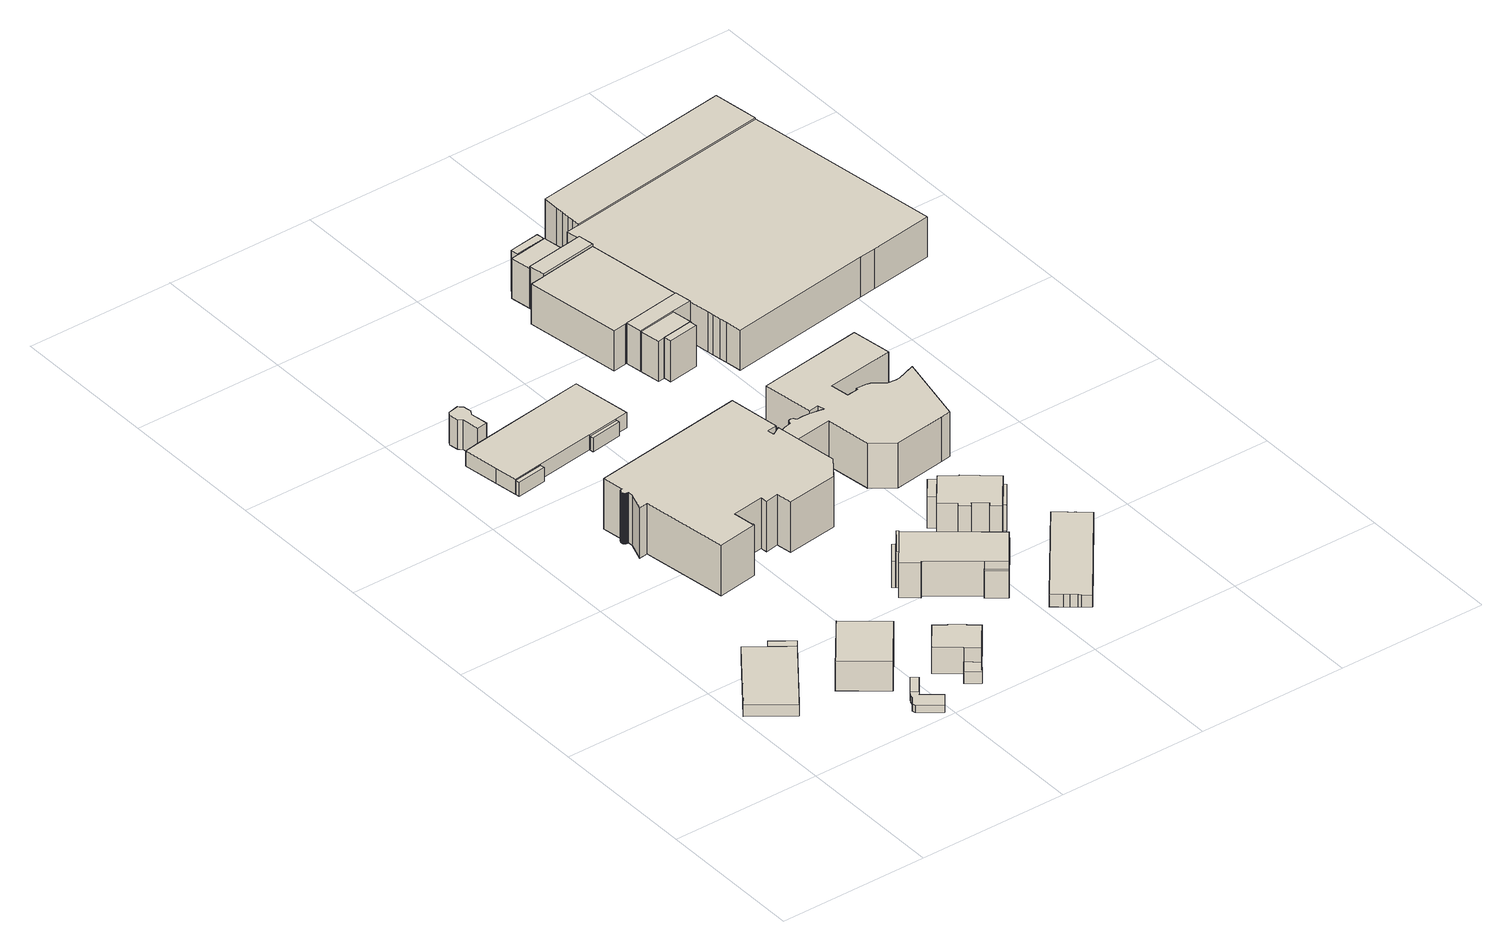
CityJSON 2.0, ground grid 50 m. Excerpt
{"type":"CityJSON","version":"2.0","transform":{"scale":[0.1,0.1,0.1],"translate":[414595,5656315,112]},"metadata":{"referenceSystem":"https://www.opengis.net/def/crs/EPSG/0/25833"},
"CityObjects":{
"building1":{"type":"Building","attributes":{"Dachtyp_tdc":"tdcPolyFlatRoof","Gemeindeschluessel":14612000,"Dachneigung":0,"QualitaetDacherkennung":38,"Geometrietyp2DReferenz":"3000","measuredHeight":4.08,"function":"31001_2000","roofType":"1000"},"geometry":[{"type":"Solid","lod":"1","boundaries":[[[[0,1,2,3,4]],[[5,6,7,8,9]],[[4,6,5,0]],[[3,7,6,4]],[[2,8,7,3]],[[1,9,8,2]],[[0,5,9,1]]]]}]},
"building2":{"type":"Building","attributes":{"Dachtyp_tdc":"tdcPolyFlatRoof","Gemeindeschluessel":14612000,"Dachneigung":7.32,"QualitaetDacherkennung":72,"Geometrietyp2DReferenz":"3000","measuredHeight":4.09,"function":"31001_2000","roofType":"2100"},"geometry":[{"type":"Solid","lod":"1","boundaries":[[[[10,11,12,13]],[[9,8,14,15]],[[13,8,9,10]],[[12,14,8,13]],[[11,15,14,12]],[[10,9,15,11]]]]}]},
"building3":{"type":"Building","attributes":{"Dachtyp_tdc":"tdcPolyFlatRoof","Gemeindeschluessel":14612000,"Dachneigung":0,"QualitaetDacherkennung":34,"Geometrietyp2DReferenz":"3000","measuredHeight":2.48,"function":"31001_9998","roofType":"1000"},"geometry":[{"type":"Solid","lod":"1","boundaries":[[[[16,17,18,19,20,21,22,23,24,25]],[[26,27,28,29,30,31,32,33,34,35]],[[25,27,26,16]],[[24,28,27,25]],[[23,29,28,24]],[[22,30,29,23]],[[21,31,30,22]],[[20,32,31,21]],[[19,33,32,20]],[[18,34,33,19]],[[17,35,34,18]],[[16,26,35,17]]]]}]},
"building4":{"type":"Building","attributes":{"Dachtyp_tdc":"tdcHipRoof","Gemeindeschluessel":14612000,"Dachneigung":10.01,"QualitaetDacherkennung":60,"Geometrietyp2DReferenz":"3000","measuredHeight":11.31,"function":"31001_9998","roofType":"3200"},"geometry":[{"type":"Solid","lod":"1","boundaries":[[[[36,37,38,39,40,41]],[[42,43,44,45,46,47]],[[41,43,42,36]],[[40,44,43,41]],[[39,45,44,40]],[[38,46,45,39]],[[37,47,46,38]],[[36,42,47,37]]]]}]},
"building5":{"type":"Building","attributes":{"Dachtyp_tdc":"tdcPolyFlatRoof","Gemeindeschluessel":14612000,"Dachneigung":5.05,"QualitaetDacherkennung":85,"Geometrietyp2DReferenz":"3000","measuredHeight":2.24,"function":"31001_9998","roofType":"2100"},"geometry":[{"type":"Solid","lod":"1","boundaries":[[[[48,49,50,51,52,53]],[[32,31,30,54,55,56]],[[53,31,32,48]],[[52,30,31,53]],[[51,54,30,52]],[[50,55,54,51]],[[49,56,55,50]],[[48,32,56,49]]]]}]},
"building6":{"type":"Building","attributes":{"Gemeindeschluessel":14612000,"Geometrietyp2DReferenz":"3000","function":"31001_9998","roofType":"9999"},"children":["building6-1","building6-2"]},
"building6-1":{"type":"BuildingPart","attributes":{"Dachtyp_tdc":"tdcPolyFlatRoof","Dachneigung":5.81,"QualitaetDacherkennung":53,"Geometrietyp2DReferenz":"3000","measuredHeight":4.27,"roofType":"2100"},"parents":["building6"],"geometry":[{"type":"Solid","lod":"1","boundaries":[[[[57,58,59,60]],[[61,62,63,64]],[[60,62,61,57]],[[59,63,62,60]],[[58,64,63,59]],[[57,61,64,58]]]]}]},
"building6-2":{"type":"BuildingPart","attributes":{"Dachtyp_tdc":"tdcGableRoof","Dachneigung":29.63,"QualitaetDacherkennung":57,"Geometrietyp2DReferenz":"3000","measuredHeight":10.83,"roofType":"3100"},"parents":["building6"],"geometry":[{"type":"Solid","lod":"1","boundaries":[[[[65,66,67,68,69,70,71,72,73,74,75]],[[76,77,78,79,80,81,82,83,84,64,63]],[[75,76,63,65]],[[74,77,76,75]],[[73,78,77,74]],[[72,79,78,73]],[[71,80,79,72]],[[70,81,80,71]],[[69,82,81,70]],[[68,83,82,69]],[[67,84,83,68]],[[66,64,84,67]],[[65,63,64,66]]]]}]},
"building7":{"type":"Building","attributes":{"name":"Sächsische Aufbaubank","Dachtyp_tdc":"tdcPolyFlatRoof","Gemeindeschluessel":14612000,"Dachneigung":0,"QualitaetDacherkennung":36,"Geometrietyp2DReferenz":"3000","measuredHeight":17.69,"function":"31001_3010","roofType":"1000"},"geometry":[{"type":"Solid","lod":"1","boundaries":[[[[85,86,87,88,89,90,91,92,93,94,95,96,97,98,99,100,101,102,103,104,105,106,107,108,109,110,111,112,113,114,115,116,117,118,119,120,121,122,123,124,125,126,127,128,129,130,131,132,133,134,135,136,137,138,139,140,141,142,143,144,145,146,147,148]],[[149,150,151,152,153,154,155,156,157,158,159,160,161,162,163,164,165,166,167,168,169,170,171,172,173,174,175,176,177,178,179,180,181,182,183,184,185,186,187,188,189,190,191,192,193,194,195,196,197,198,199,200,201,202,203,204,205,206,207,208,209,210,211,212]],[[148,150,149,85]],[[147,151,150,148]],[[146,152,151,147]],[[145,153,152,146]],[[144,154,153,145]],[[143,155,154,144]],[[142,156,155,143]],[[141,157,156,142]],[[140,158,157,141]],[[139,159,158,140]],[[138,160,159,139]],[[137,161,160,138]],[[136,162,161,137]],[[135,163,162,136]],[[134,164,163,135]],[[133,165,164,134]],[[132,166,165,133]],[[131,167,166,132]],[[130,168,167,131]],[[129,169,168,130]],[[128,170,169,129]],[[127,171,170,128]],[[126,172,171,127]],[[125,173,172,126]],[[124,174,173,125]],[[123,175,174,124]],[[122,176,175,123]],[[121,177,176,122]],[[120,178,177,121]],[[119,179,178,120]],[[118,180,179,119]],[[117,181,180,118]],[[116,182,181,117]],[[115,183,182,116]],[[114,184,183,115]],[[113,185,184,114]],[[112,186,185,113]],[[111,187,186,112]],[[110,188,187,111]],[[109,189,188,110]],[[108,190,189,109]],[[107,191,190,108]],[[106,192,191,107]],[[105,193,192,106]],[[104,194,193,105]],[[103,195,194,104]],[[102,196,195,103]],[[101,197,196,102]],[[100,198,197,101]],[[99,199,198,100]],[[98,200,199,99]],[[97,201,200,98]],[[96,202,201,97]],[[95,203,202,96]],[[94,204,203,95]],[[93,205,204,94]],[[92,206,205,93]],[[91,207,206,92]],[[90,208,207,91]],[[89,209,208,90]],[[88,210,209,89]],[[87,211,210,88]],[[86,212,211,87]],[[85,149,212,86]]]]}]},
"building8":{"type":"Building","attributes":{"Gemeindeschluessel":14612000,"Geometrietyp2DReferenz":"3000","function":"31001_2000","roofType":"9999"},"children":["building8-1","building8-2","building8-3","building8-4","building8-5"]},
"building8-1":{"type":"BuildingPart","attributes":{"Dachtyp_tdc":"tdcPolyFlatRoof","Dachneigung":0,"QualitaetDacherkennung":81,"Geometrietyp2DReferenz":"3000","measuredHeight":10.33,"roofType":"1000"},"parents":["building8"],"geometry":[{"type":"Solid","lod":"1","boundaries":[[[[213,214,215,216,217,218,219,220,221,222]],[[223,224,225,226,227,228,229,230,231,232]],[[222,224,223,213]],[[221,225,224,222]],[[220,226,225,221]],[[219,227,226,220]],[[218,228,227,219]],[[217,229,228,218]],[[216,230,229,217]],[[215,231,230,216]],[[214,232,231,215]],[[213,223,232,214]]]]}]},
"building8-2":{"type":"BuildingPart","attributes":{"Dachtyp_tdc":"tdcPolyFlatRoof","Dachneigung":14.52,"QualitaetDacherkennung":52,"Geometrietyp2DReferenz":"3000","measuredHeight":5.19,"roofType":"2100"},"parents":["building8"],"geometry":[{"type":"Solid","lod":"1","boundaries":[[[[233,234,235,236]],[[237,238,239,240]],[[236,238,237,233]],[[235,239,238,236]],[[234,240,239,235]],[[233,237,240,234]]]]}]},
"building8-3":{"type":"BuildingPart","attributes":{"Dachtyp_tdc":"tdcPolyFlatRoof","Dachneigung":0,"QualitaetDacherkennung":0,"Geometrietyp2DReferenz":"3000","measuredHeight":3.03,"roofType":"9999"},"parents":["building8"],"geometry":[{"type":"Solid","lod":"1","boundaries":[[[[241,242,243,244,245]],[[223,232,246,247,248]],[[245,232,223,241]],[[244,246,232,245]],[[243,247,246,244]],[[242,248,247,243]],[[241,223,248,242]]]]}]},
"building8-4":{"type":"BuildingPart","attributes":{"Dachtyp_tdc":"tdcGableRoof","Dachneigung":14.3,"QualitaetDacherkennung":92,"Geometrietyp2DReferenz":"3000","measuredHeight":6.93,"roofType":"3100"},"parents":["building8"],"geometry":[{"type":"Solid","lod":"1","boundaries":[[[[249,250,251,252,253,254,255,256,257,258,259]],[[247,260,261,262,263,264,239,238,265,266,248]],[[259,260,247,249]],[[258,261,260,259]],[[257,262,261,258]],[[256,263,262,257]],[[255,264,263,256]],[[254,239,264,255]],[[253,238,239,254]],[[252,265,238,253]],[[251,266,265,252]],[[250,248,266,251]],[[249,247,248,250]]]]}]},
"building8-5":{"type":"BuildingPart","attributes":{"Dachtyp_tdc":"tdcPolyFlatRoof","Dachneigung":14.04,"QualitaetDacherkennung":57,"Geometrietyp2DReferenz":"3000","measuredHeight":5.14,"roofType":"2100"},"parents":["building8"],"geometry":[{"type":"Solid","lod":"1","boundaries":[[[[267,268,269,270]],[[271,263,262,272]],[[270,263,271,267]],[[269,262,263,270]],[[268,272,262,269]],[[267,271,272,268]]]]}]},
"building9":{"type":"Building","attributes":{"Gemeindeschluessel":14612000,"Geometrietyp2DReferenz":"3000","function":"31001_9998","roofType":"9999"},"children":["building9-1","building9-2","building9-3","building9-4","building9-5","building9-6"]},
"building9-1":{"type":"BuildingPart","attributes":{"Dachtyp_tdc":"tdcPolyFlatRoof","Dachneigung":0,"QualitaetDacherkennung":23,"Geometrietyp2DReferenz":"3000","measuredHeight":9.24,"roofType":"1000"},"parents":["building9"],"geometry":[{"type":"Solid","lod":"1","boundaries":[[[[273,274,275,276]],[[277,278,279,280]],[[276,278,277,273]],[[275,279,278,276]],[[274,280,279,275]],[[273,277,280,274]]]]}]},
"building9-2":{"type":"BuildingPart","attributes":{"Dachtyp_tdc":"tdcPolyFlatRoof","Dachneigung":0,"QualitaetDacherkennung":32,"Geometrietyp2DReferenz":"3000","measuredHeight":12.51,"roofType":"1000"},"parents":["building9"],"geometry":[{"type":"Solid","lod":"1","boundaries":[[[[281,282,283,284,285]],[[286,287,288,289,290]],[[285,287,286,281]],[[284,288,287,285]],[[283,289,288,284]],[[282,290,289,283]],[[281,286,290,282]]]]}]},
"building9-3":{"type":"BuildingPart","attributes":{"Dachtyp_tdc":"tdcPolyFlatRoof","Dachneigung":2.99,"QualitaetDacherkennung":58,"Geometrietyp2DReferenz":"3000","measuredHeight":9.24,"roofType":"2100"},"parents":["building9"],"geometry":[{"type":"Solid","lod":"1","boundaries":[[[[291,292,293,294]],[[295,288,287,296]],[[294,288,295,291]],[[293,287,288,294]],[[292,296,287,293]],[[291,295,296,292]]]]}]},
"building9-4":{"type":"BuildingPart","attributes":{"Dachtyp_tdc":"tdcPolyFlatRoof","Dachneigung":0,"QualitaetDacherkennung":63,"Geometrietyp2DReferenz":"3000","measuredHeight":12.24,"roofType":"1000"},"parents":["building9"],"geometry":[{"type":"Solid","lod":"1","boundaries":[[[[297,298,299,300,301,302,303,304,305,306]],[[307,308,309,310,286,290,311,277,280,312]],[[306,308,307,297]],[[305,309,308,306]],[[304,310,309,305]],[[303,286,310,304]],[[302,290,286,303]],[[301,311,290,302]],[[300,277,311,301]],[[299,280,277,300]],[[298,312,280,299]],[[297,307,312,298]]]]}]},
"building9-5":{"type":"BuildingPart","attributes":{"Dachtyp_tdc":"tdcPolyFlatRoof","Dachneigung":0,"QualitaetDacherkennung":24,"Geometrietyp2DReferenz":"3000","measuredHeight":9.23,"roofType":"1000"},"parents":["building9"],"geometry":[{"type":"Solid","lod":"1","boundaries":[[[[313,314,315,316]],[[317,318,311,289]],[[316,318,317,313]],[[315,311,318,316]],[[314,289,311,315]],[[313,317,289,314]]]]}]},
"building9-6":{"type":"BuildingPart","attributes":{"Dachtyp_tdc":"tdcFreeFormRoof","Dachneigung":71.5,"QualitaetDacherkennung":20,"Geometrietyp2DReferenz":"3000","measuredHeight":10.34,"roofType":"5000"},"parents":["building9"],"geometry":[{"type":"Solid","lod":"1","boundaries":[[[[319,320,321,322]],[[312,323,324,307]],[[322,323,312,319]],[[321,324,323,322]],[[320,307,324,321]],[[319,312,307,320]]]]}]},
"building10":{"type":"Building","attributes":{"Gemeindeschluessel":14612000,"Geometrietyp2DReferenz":"3000","function":"31001_9998","roofType":"9999"},"children":["building10-1","building10-2","building10-3"]},
"building10-1":{"type":"BuildingPart","attributes":{"Dachtyp_tdc":"tdcPolyFlatRoof","Dachneigung":9.97,"QualitaetDacherkennung":38,"Geometrietyp2DReferenz":"3000","measuredHeight":9.29,"roofType":"2100"},"parents":["building10"],"geometry":[{"type":"Solid","lod":"1","boundaries":[[[[325,326,327,328]],[[329,330,331,332]],[[328,330,329,325]],[[327,331,330,328]],[[326,332,331,327]],[[325,329,332,326]]]]}]},
"building10-2":{"type":"BuildingPart","attributes":{"Dachtyp_tdc":"tdcPolyFlatRoof","Dachneigung":0,"QualitaetDacherkennung":54,"Geometrietyp2DReferenz":"3000","measuredHeight":12.14,"roofType":"1000"},"parents":["building10"],"geometry":[{"type":"Solid","lod":"1","boundaries":[[[[333,334,335,336,337,338,339,340,341,342,343,344,345,346,347,348]],[[329,349,350,351,352,353,354,355,356,357,358,359,360,361,362,330]],[[348,349,329,333]],[[347,350,349,348]],[[346,351,350,347]],[[345,352,351,346]],[[344,353,352,345]],[[343,354,353,344]],[[342,355,354,343]],[[341,356,355,342]],[[340,357,356,341]],[[339,358,357,340]],[[338,359,358,339]],[[337,360,359,338]],[[336,361,360,337]],[[335,362,361,336]],[[334,330,362,335]],[[333,329,330,334]]]]}]},
"building10-3":{"type":"BuildingPart","attributes":{"Dachtyp_tdc":"tdcGableRoof","Dachneigung":37.77,"QualitaetDacherkennung":16,"Geometrietyp2DReferenz":"3000","measuredHeight":12.65,"roofType":"3100"},"parents":["building10"],"geometry":[{"type":"Solid","lod":"1","boundaries":[[[[363,364,365,366,367,368]],[[369,370,358,371,357,372]],[[368,370,369,363]],[[367,358,370,368]],[[366,371,358,367]],[[365,357,371,366]],[[364,372,357,365]],[[363,369,372,364]]]]}]},
"building11":{"type":"Building","attributes":{"name":"Universitätsklinikum Carl Gustav Carus Dresden","Dachtyp_tdc":"tdcGableRoof","Gemeindeschluessel":14612000,"Dachneigung":14.43,"QualitaetDacherkennung":89,"Geometrietyp2DReferenz":"3000","measuredHeight":5.1,"function":"31001_3051","roofType":"3100"},"geometry":[{"type":"Solid","lod":"1","boundaries":[[[[373,374,375,376,377,378,379,380,381,382,383,384,385]],[[386,387,388,389,390,391,392,393,394,395,396,397,398]],[[385,387,386,373]],[[384,388,387,385]],[[383,389,388,384]],[[382,390,389,383]],[[381,391,390,382]],[[380,392,391,381]],[[379,393,392,380]],[[378,394,393,379]],[[377,395,394,378]],[[376,396,395,377]],[[375,397,396,376]],[[374,398,397,375]],[[373,386,398,374]]]]}]},
"building12":{"type":"Building","attributes":{"name":"Sächsische Aufbaubank","Dachtyp_tdc":"tdcFreeFormRoof","Gemeindeschluessel":14612000,"Dachneigung":10.27,"QualitaetDacherkennung":10,"Geometrietyp2DReferenz":"3000","measuredHeight":18.45,"function":"31001_3010","roofType":"5000"},"geometry":[{"type":"Solid","lod":"1","boundaries":[[[[399,400,401,402,403,404,405,406,407,408,409,410,411,412,413,414,415,416,417,418,419,420,421,422,423,424,425,426,427,428,429,430,431,432,433,434,435,436,437,438,439,440,441,442,443,444,445,446,447,448,449,450,451,452,453,454,455,456,457,458,459,460,461,462,463,464,465,466,467,468,469,470]],[[471,472,473,474,475,476,477,478,479,480,481,482,483,484,485,192,191,486,487,488,489,490,491,492,493,494,495,496,497,498,499,500,501,502,503,504,505,506,507,508,509,510,511,512,513,514,515,516,517,518,519,520,521,522,523,524,525,526,527,528,529,530,531,532,533,534,535,536,537,538,539,540]],[[470,472,471,399]],[[469,473,472,470]],[[468,474,473,469]],[[467,475,474,468]],[[466,476,475,467]],[[465,477,476,466]],[[464,478,477,465]],[[463,479,478,464]],[[462,480,479,463]],[[461,481,480,462]],[[460,482,481,461]],[[459,483,482,460]],[[458,484,483,459]],[[457,485,484,458]],[[456,192,485,457]],[[455,191,192,456]],[[454,486,191,455]],[[453,487,486,454]],[[452,488,487,453]],[[451,489,488,452]],[[450,490,489,451]],[[449,491,490,450]],[[448,492,491,449]],[[447,493,492,448]],[[446,494,493,447]],[[445,495,494,446]],[[444,496,495,445]],[[443,497,496,444]],[[442,498,497,443]],[[441,499,498,442]],[[440,500,499,441]],[[439,501,500,440]],[[438,502,501,439]],[[437,503,502,438]],[[436,504,503,437]],[[435,505,504,436]],[[434,506,505,435]],[[433,507,506,434]],[[432,508,507,433]],[[431,509,508,432]],[[430,510,509,431]],[[429,511,510,430]],[[428,512,511,429]],[[427,513,512,428]],[[426,514,513,427]],[[425,515,514,426]],[[424,516,515,425]],[[423,517,516,424]],[[422,518,517,423]],[[421,519,518,422]],[[420,520,519,421]],[[419,521,520,420]],[[418,522,521,419]],[[417,523,522,418]],[[416,524,523,417]],[[415,525,524,416]],[[414,526,525,415]],[[413,527,526,414]],[[412,528,527,413]],[[411,529,528,412]],[[410,530,529,411]],[[409,531,530,410]],[[408,532,531,409]],[[407,533,532,408]],[[406,534,533,407]],[[405,535,534,406]],[[404,536,535,405]],[[403,537,536,404]],[[402,538,537,403]],[[401,539,538,402]],[[400,540,539,401]],[[399,471,540,400]]]]}]},
"building13":{"type":"Building","attributes":{"name":"Universitätsklinikum Carl Gustav Carus Dresden","Gemeindeschluessel":14612000,"Geometrietyp2DReferenz":"3000","function":"31001_3051","roofType":"9999"},"children":["building13-1","building13-2","building13-3","building13-4","building13-5","building13-6","building13-7","building13-8","building13-9"]},
"building13-1":{"type":"BuildingPart","attributes":{"Dachtyp_tdc":"tdcPolyFlatRoof","Dachneigung":0,"QualitaetDacherkennung":51,"Geometrietyp2DReferenz":"3000","measuredHeight":14.04,"roofType":"1000"},"parents":["building13"],"geometry":[{"type":"Solid","lod":"1","boundaries":[[[[541,542,543,544,545,546,547,548]],[[549,550,551,552,553,554,555,556]],[[548,550,549,541]],[[547,551,550,548]],[[546,552,551,547]],[[545,553,552,546]],[[544,554,553,545]],[[543,555,554,544]],[[542,556,555,543]],[[541,549,556,542]]]]}]},
"building13-2":{"type":"BuildingPart","attributes":{"Dachtyp_tdc":"tdcPolyFlatRoof","Dachneigung":0,"QualitaetDacherkennung":64,"Geometrietyp2DReferenz":"3000","measuredHeight":14.3,"roofType":"1000"},"parents":["building13"],"geometry":[{"type":"Solid","lod":"1","boundaries":[[[[557,558,559,560]],[[561,562,563,564]],[[559,562,561,560]],[[558,563,562,559]],[[557,564,563,558]],[[560,561,564,557]]]]}]},
"building13-3":{"type":"BuildingPart","attributes":{"Dachtyp_tdc":"tdcGableRoof","Dachneigung":26.87,"QualitaetDacherkennung":12,"Geometrietyp2DReferenz":"3000","measuredHeight":15.13,"roofType":"3100"},"parents":["building13"],"geometry":[{"type":"Solid","lod":"1","boundaries":[[[[565,566,567,568,569]],[[570,571,572,573,574]],[[569,570,574,565]],[[568,571,570,569]],[[567,572,571,568]],[[566,573,572,567]],[[565,574,573,566]]]]}]},
"building13-4":{"type":"BuildingPart","attributes":{"Dachtyp_tdc":"tdcPolyFlatRoof","Dachneigung":0,"QualitaetDacherkennung":37,"Geometrietyp2DReferenz":"3000","measuredHeight":14.01,"roofType":"1000"},"parents":["building13"],"geometry":[{"type":"Solid","lod":"1","boundaries":[[[[575,576,577,578,579,580,581,582]],[[573,572,583,584,585,586,587,588]],[[582,572,573,575]],[[581,583,572,582]],[[580,584,583,581]],[[579,585,584,580]],[[578,586,585,579]],[[577,587,586,578]],[[576,588,587,577]],[[575,573,588,576]]]]}]},
"building13-5":{"type":"BuildingPart","attributes":{"Dachtyp_tdc":"tdcGableRoof","Dachneigung":55.29,"QualitaetDacherkennung":10,"Geometrietyp2DReferenz":"3000","measuredHeight":16.83,"roofType":"3100"},"parents":["building13"],"geometry":[{"type":"Solid","lod":"1","boundaries":[[[[589,590,591,592]],[[588,587,549,593]],[[592,587,588,589]],[[591,549,587,592]],[[590,593,549,591]],[[589,588,593,590]]]]}]},
"building13-6":{"type":"BuildingPart","attributes":{"Dachtyp_tdc":"tdcPolyFlatRoof","Dachneigung":0,"QualitaetDacherkennung":54,"Geometrietyp2DReferenz":"3000","measuredHeight":14.09,"roofType":"1000"},"parents":["building13"],"geometry":[{"type":"Solid","lod":"1","boundaries":[[[[594,595,596,597,598,599]],[[600,564,601,602,571,570]],[[599,564,600,594]],[[598,601,564,599]],[[597,602,601,598]],[[596,571,602,597]],[[595,570,571,596]],[[594,600,570,595]]]]}]},
"building13-7":{"type":"BuildingPart","attributes":{"Dachtyp_tdc":"tdcPolyFlatRoof","Dachneigung":0,"QualitaetDacherkennung":55,"Geometrietyp2DReferenz":"3000","measuredHeight":14.31,"roofType":"1000"},"parents":["building13"],"geometry":[{"type":"Solid","lod":"1","boundaries":[[[[603,604,605,606,607]],[[553,552,608,609,554]],[[607,552,553,603]],[[606,608,552,607]],[[605,609,608,606]],[[604,554,609,605]],[[603,553,554,604]]]]}]},
"building13-8":{"type":"BuildingPart","attributes":{"Dachtyp_tdc":"tdcHipAndGableRoof","Dachneigung":10.04,"QualitaetDacherkennung":20,"Geometrietyp2DReferenz":"3000","measuredHeight":15.38,"roofType":"5000"},"parents":["building13"],"geometry":[{"type":"Solid","lod":"1","boundaries":[[[[610,611,612,613,614,615,616,617,618]],[[619,620,621,622,623,624,625,626,627]],[[618,620,619,610]],[[617,621,620,618]],[[616,622,621,617]],[[615,623,622,616]],[[614,624,623,615]],[[613,625,624,614]],[[612,626,625,613]],[[611,627,626,612]],[[610,619,627,611]]]]}]},
"building13-9":{"type":"BuildingPart","attributes":{"Dachtyp_tdc":"tdcPolyFlatRoof","Dachneigung":0,"QualitaetDacherkennung":41,"Geometrietyp2DReferenz":"3000","measuredHeight":13.99,"roofType":"1000"},"parents":["building13"],"geometry":[{"type":"Solid","lod":"1","boundaries":[[[[628,629,630,631,632,633,634,635,636,637,638,639,640,641,642,576,575]],[[573,588,593,643,620,619,644,645,646,647,648,649,650,651,652,653,574]],[[575,573,574,628]],[[576,588,573,575]],[[642,593,588,576]],[[641,643,593,642]],[[640,620,643,641]],[[639,619,620,640]],[[638,644,619,639]],[[637,645,644,638]],[[636,646,645,637]],[[635,647,646,636]],[[634,648,647,635]],[[633,649,648,634]],[[632,650,649,633]],[[631,651,650,632]],[[630,652,651,631]],[[629,653,652,630]],[[628,574,653,629]]]]}]}
},
"vertices":[
[132,247,51],[299,473,51],[232,522,51],[172,567,51],[5,342,51],[132,247,10],[5,342,10],[172,567,10],[232,522,10],[299,473,10],
[299,473,46],[319,499,46],[252,549,46],[232,522,46],[252,549,10],[319,499,10],
[404,61,34],[471,9,34],[503,51,34],[446,95,34],[453,105,34],[443,113,34],[433,120,34],[424,108,34],[422,97,34],[402,72,34],[404,61,9],[402,72,9],[422,97,9],[424,108,9],[433,120,9],[443,113,9],[453,105,9],[446,95,9],[503,51,9],[471,9,9],
[305,302,116],[286,278,116],[415,177,116],[434,201,116],[535,330,116],[406,431,116],[305,302,13],[406,431,13],[535,330,13],[434,201,13],[415,177,13],[286,278,13],
[453,105,30],[499,164,30],[482,178,30],[479,180,30],[433,120,30],[443,113,30],[479,180,9],[482,178,9],[499,164,9],
[640,56,49],[669,95,49],[629,126,49],[599,88,49],[640,56,9],[599,88,9],[629,126,9],[669,95,9],
[629,126,101],[669,95,101],[702,137,101],[735,179,101],[700,206,101],[702,209,101],[660,242,101],[657,239,101],[622,266,101],[589,224,101],[557,182,101],[557,182,9],[589,224,9],[622,266,9],[657,239,9],[660,242,9],[702,209,9],[700,206,9],[735,179,9],[702,137,9],
[253,1202,188],[254,1202,188],[255,1202,188],[255,1203,188],[256,1203,188],[257,1203,188],[258,1203,188],[259,1187,188],[237,1125,188],[267,1129,188],[310,840,188],[445,861,188],[445,866,188],[442,866,188],[432,936,188],[539,951,188],[542,930,188],[586,937,188],[594,885,188],[765,909,188],[816,978,188],[794,1131,188],[785,1191,188],[770,1183,188],[755,1174,188],[752,1197,188],[785,1202,188],[761,1374,188],[243,1299,188],[254,1227,188],[252,1227,188],[251,1227,188],[250,1226,188],[249,1226,188],[248,1226,188],[247,1225,188],[246,1224,188],[245,1224,188],[245,1223,188],[244,1222,188],[243,1221,188],[243,1220,188],[243,1219,188],[242,1219,188],[242,1218,188],[242,1217,188],[242,1216,188],[242,1215,188],[242,1214,188],[242,1213,188],[242,1211,188],[243,1210,188],[243,1209,188],[244,1208,188],[244,1207,188],[245,1207,188],[245,1206,188],[246,1205,188],[247,1205,188],[247,1204,188],[248,1204,188],[250,1203,188],[251,1203,188],[252,1203,188],[253,1202,11],[252,1203,11],[251,1203,11],[250,1203,11],[248,1204,11],[247,1204,11],[247,1205,11],[246,1205,11],[245,1206,11],[245,1207,11],[244,1207,11],[244,1208,11],[243,1209,11],[243,1210,11],[242,1211,11],[242,1213,11],[242,1214,11],[242,1215,11],[242,1216,11],[242,1217,11],[242,1218,11],[242,1219,11],[243,1219,11],[243,1220,11],[243,1221,11],[244,1222,11],[245,1223,11],[245,1224,11],[246,1224,11],[247,1225,11],[248,1226,11],[249,1226,11],[250,1226,11],[251,1227,11],[252,1227,11],[254,1227,11],[243,1299,11],[761,1374,11],[785,1202,11],[752,1197,11],[755,1174,11],[770,1183,11],[785,1191,11],[794,1131,11],[816,978,11],[765,909,11],[594,885,11],[586,937,11],[542,930,11],[539,951,11],[432,936,11],[442,866,11],[445,866,11],[445,861,11],[310,840,11],[267,1129,11],[237,1125,11],[259,1187,11],[258,1203,11],[257,1203,11],[256,1203,11],[255,1203,11],[255,1202,11],[254,1202,11],
[171,1791,112],[206,1796,112],[198,1856,112],[206,1870,112],[202,1896,112],[189,1909,112],[154,1902,112],[146,1888,112],[151,1858,112],[162,1848,112],[171,1791,9],[162,1848,9],[151,1858,9],[146,1888,9],[154,1902,9],[189,1909,9],[202,1896,9],[206,1870,9],[198,1856,9],[206,1796,9],
[150,1571,59],[250,1585,59],[247,1599,59],[148,1585,59],[150,1571,9],[148,1585,9],[247,1599,9],[250,1585,9],
[171,1791,39],[171,1788,39],[565,1846,39],[565,1848,39],[206,1796,39],[565,1848,9],[565,1846,9],[171,1788,9],
[565,1846,62],[171,1788,62],[119,1780,62],[137,1660,62],[148,1585,62],[247,1599,62],[445,1628,62],[446,1627,62],[552,1642,62],[594,1648,62],[583,1724,62],[583,1724,9],[594,1648,9],[552,1642,9],[446,1627,9],[445,1628,9],[137,1660,9],[119,1780,9],
[447,1614,58],[554,1630,58],[552,1642,58],[446,1627,58],[447,1614,9],[554,1630,9],
[980,500,104],[1042,451,104],[1051,462,104],[989,511,104],[980,500,12],[989,511,12],[1051,462,12],[1042,451,12],
[732,563,137],[794,644,137],[789,648,137],[777,632,137],[726,568,137],[732,563,12],[726,568,12],[777,632,12],[789,648,12],[794,644,12],
[767,640,104],[717,575,104],[726,568,104],[777,632,104],[767,640,12],[717,575,12],
[899,382,134],[955,339,134],[1042,451,134],[980,500,134],[851,600,134],[794,644,134],[732,563,134],[703,525,134],[753,486,134],[758,492,134],[899,382,12],[758,492,12],[753,486,12],[703,525,12],[851,600,12],[955,339,12],
[798,660,104],[789,648,104],[851,600,104],[860,611,104],[798,660,12],[860,611,12],
[955,339,109],[899,382,109],[894,376,109],[950,333,109],[950,333,12],[894,376,12],
[1134,601,103],[1142,594,103],[1202,672,103],[1194,678,103],[1134,601,12],[1194,678,12],[1202,672,12],[1142,594,12],
[1134,601,133],[1194,678,133],[1142,719,133],[1143,721,133],[1097,757,133],[1096,755,133],[1046,793,133],[993,726,133],[966,690,133],[1014,653,133],[1006,642,133],[1035,619,133],[1043,630,133],[1084,598,133],[1076,588,133],[1105,565,133],[1105,565,12],[1076,588,12],[1084,598,12],[1043,630,12],[1035,619,12],[1006,642,12],[1014,653,12],[966,690,12],[993,726,12],[1046,793,12],[1096,755,12],[1097,757,12],[1143,721,12],[1142,719,12],
[996,774,120],[972,742,120],[993,726,120],[1018,757,120],[1046,793,120],[1025,810,120],[996,774,12],[1025,810,12],[1018,757,12],[972,742,12],
[1357,468,54],[1318,499,54],[1315,502,54],[1307,507,54],[1299,514,54],[1296,516,54],[1261,544,54],[1015,231,54],[1047,206,54],[1062,194,54],[1080,180,54],[1087,174,54],[1112,155,54],[1357,468,11],[1112,155,11],[1087,174,11],[1080,180,11],[1062,194,11],[1047,206,11],[1015,231,11],[1261,544,11],[1296,516,11],[1299,514,11],[1307,507,11],[1315,502,11],[1318,499,11],
[1053,1217,168],[1044,1279,168],[1272,1312,168],[1252,1445,168],[897,1394,168],[921,1222,168],[953,1227,168],[959,1204,168],[942,1208,168],[925,1211,168],[920,1212,168],[915,1213,168],[891,1214,168],[867,1213,168],[866,1214,168],[866,1215,168],[866,1216,168],[865,1217,168],[865,1218,168],[864,1218,168],[864,1219,168],[863,1220,168],[862,1221,168],[861,1222,168],[860,1222,168],[859,1223,168],[858,1223,168],[857,1224,168],[856,1224,168],[855,1224,168],[854,1224,168],[853,1224,168],[852,1224,168],[851,1224,168],[850,1223,168],[849,1223,168],[848,1223,168],[847,1222,168],[846,1222,168],[846,1221,168],[845,1221,168],[844,1220,168],[844,1219,168],[843,1218,168],[842,1217,168],[842,1216,168],[841,1215,168],[841,1214,168],[841,1213,168],[841,1212,168],[840,1211,168],[840,1210,168],[841,1209,168],[817,1203,168],[795,1195,168],[790,1193,168],[785,1191,168],[794,1131,168],[934,1151,168],[956,998,168],[1025,947,168],[1201,972,168],[1233,977,168],[1282,1215,168],[1220,1193,168],[1206,1192,168],[1178,1195,168],[1154,1213,168],[1140,1223,168],[1125,1227,168],[1092,1229,168],[1092,1222,168],[1053,1217,11],[1092,1222,11],[1092,1229,11],[1125,1227,11],[1140,1223,11],[1154,1213,11],[1178,1195,11],[1206,1192,11],[1220,1193,11],[1282,1215,11],[1233,977,11],[1201,972,11],[1025,947,11],[956,998,11],[934,1151,11],[790,1193,11],[795,1195,11],[817,1203,11],[841,1209,11],[840,1210,11],[840,1211,11],[841,1212,11],[841,1213,11],[841,1214,11],[841,1215,11],[842,1216,11],[842,1217,11],[843,1218,11],[844,1219,11],[844,1220,11],[845,1221,11],[846,1221,11],[846,1222,11],[847,1222,11],[848,1223,11],[849,1223,11],[850,1223,11],[851,1224,11],[852,1224,11],[853,1224,11],[854,1224,11],[855,1224,11],[856,1224,11],[857,1224,11],[858,1223,11],[859,1223,11],[860,1222,11],[861,1222,11],[862,1221,11],[863,1220,11],[864,1219,11],[864,1218,11],[865,1218,11],[865,1217,11],[866,1216,11],[866,1215,11],[866,1214,11],[867,1213,11],[891,1214,11],[915,1213,11],[920,1212,11],[925,1211,11],[942,1208,11],[959,1204,11],[953,1227,11],[921,1222,11],[897,1394,11],[1252,1445,11],[1272,1312,11],[1044,1279,11],
[734,2280,141],[865,2300,141],[855,2370,141],[851,2369,141],[747,2353,141],[747,2354,141],[743,2353,141],[723,2350,141],[734,2280,1],[723,2350,1],[743,2353,1],[747,2354,1],[747,2353,1],[851,2369,1],[855,2370,1],[865,2300,1],
[831,1781,144],[834,1756,144],[938,1771,144],[934,1796,144],[934,1796,1],[938,1771,1],[834,1756,1],[831,1781,1],
[996,1876,144],[988,1932,144],[789,1902,144],[798,1847,144],[928,1866,144],[928,1866,1],[798,1847,1],[789,1902,1],[988,1932,1],[996,1876,1],
[988,1932,141],[940,2256,141],[742,2226,141],[739,2225,141],[691,2218,141],[739,1895,141],[786,1902,141],[789,1902,141],[786,1902,1],[739,1895,1],[691,2218,1],[739,2225,1],[742,2226,1],[940,2256,1],
[940,2256,149],[933,2309,149],[734,2280,149],[742,2226,149],[933,2309,1],
[938,1796,142],[928,1866,142],[798,1847,142],[808,1778,142],[830,1781,142],[831,1781,142],[938,1796,1],[830,1781,1],[808,1778,1],
[747,2353,144],[851,2369,144],[847,2394,144],[743,2379,144],[747,2354,144],[743,2379,1],[847,2394,1],
[1681,2462,144],[1676,2496,144],[1659,2616,144],[971,2517,144],[970,2461,144],[970,2434,144],[969,2408,144],[970,2388,144],[969,2362,144],[1681,2462,1],[969,2362,1],[970,2388,1],[969,2408,1],[970,2434,1],[970,2461,1],[971,2517,1],[1659,2616,1],[1676,2496,1],
[996,1876,141],[1006,1805,141],[1009,1786,141],[1013,1759,141],[1017,1733,141],[1025,1680,141],[1511,1751,141],[1567,1759,141],[1779,1790,141],[1698,2348,141],[1690,2403,141],[1681,2462,141],[969,2362,141],[926,2356,141],[933,2309,141],[926,2356,1],[1690,2403,1],[1698,2348,1],[1779,1790,1],[1567,1759,1],[1511,1751,1],[1025,1680,1],[1017,1733,1],[1013,1759,1],[1009,1786,1],[1006,1805,1]
]}
